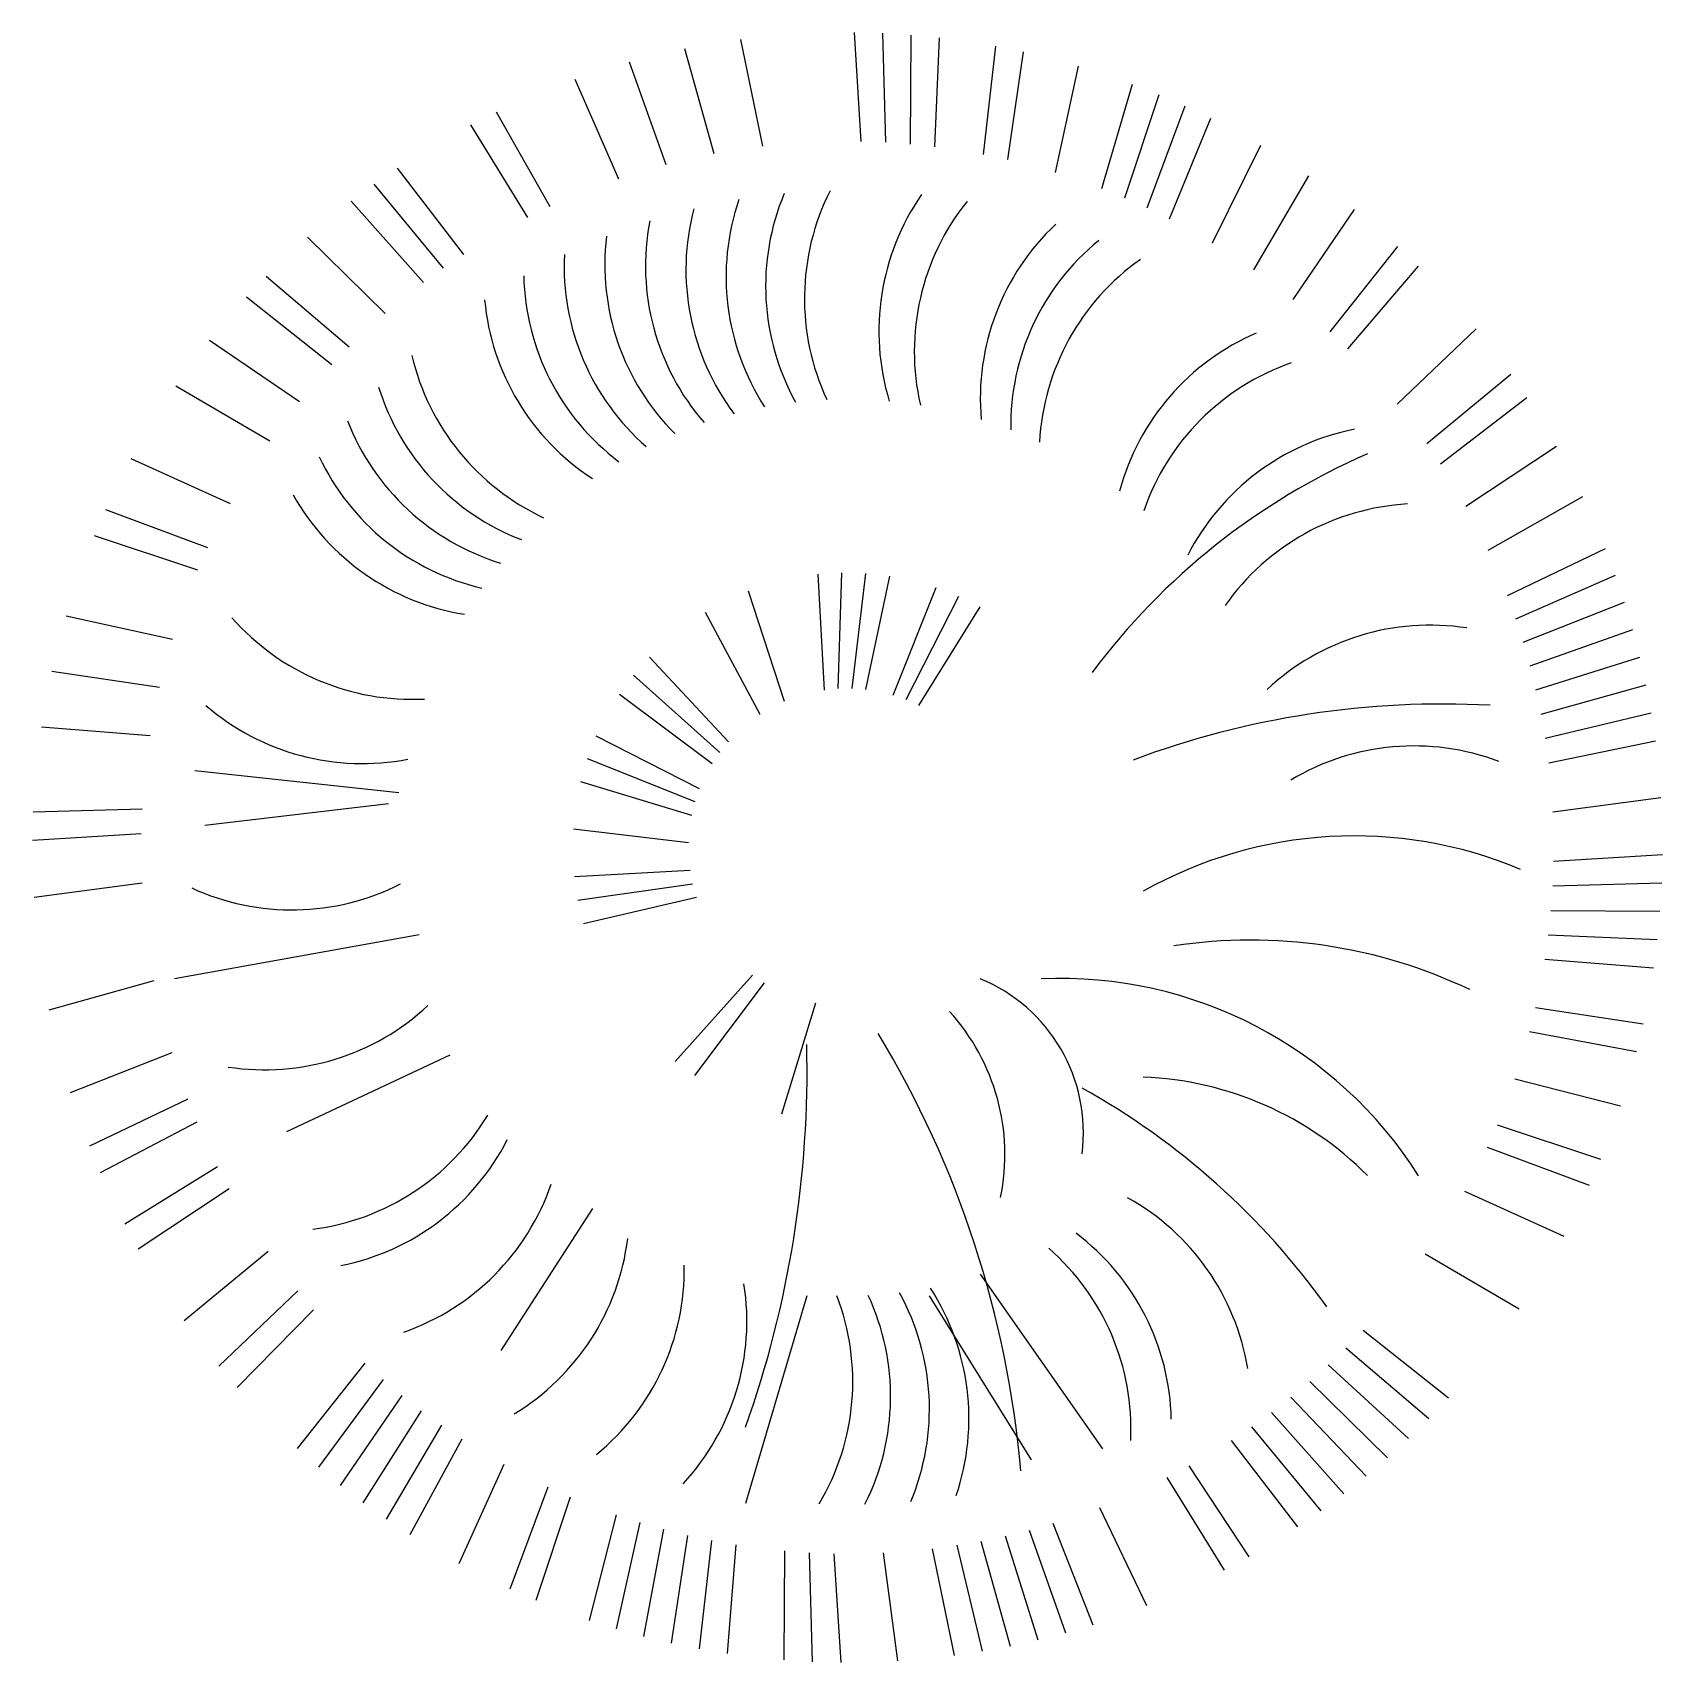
# Model space of a CAD drawing. Extents: x -6.3 to 6.1, y -6.3 to 6.1.
import ezdxf

# ---------------------------------------------------------------- set-up
doc = ezdxf.new("R2010")
doc.units = 0
doc.layers.get('0').update_dxf_attribs({"color": 94, "linetype": 'CONTINUOUS'})

msp = doc.modelspace()

# ---------------------------------------------------------------- linework, layer by layer
at = {"color": 0}
for p, q in [((-0.729, 5.261), (-0.896, 6.071)), ((0.018, 5.298), (-0.034, 6.124)), ((0.205, 5.292), (0.182, 6.119)), ((0.391, 5.278), (0.398, 6.105)), ((0.578, 5.258), (0.613, 6.085)), ((-1.099, 5.203), (-1.321, 6)), ((0.947, 5.199), (1.04, 6.021)), ((1.13, 5.16), (1.251, 5.978)), ((-1.464, 5.119), (-1.741, 5.899)), ((1.492, 5.062), (1.669, 5.87)), ((-1.822, 5.011), (-2.153, 5.769)), ((1.845, 4.94), (2.079, 5.733)), ((2.019, 4.869), (2.28, 5.654)), ((-2.343, 4.801), (-2.752, 5.521)), ((2.189, 4.793), (2.478, 5.568)), ((2.358, 4.71), (2.673, 5.475)), ((-2.512, 4.72), (-2.945, 5.424)), ((2.685, 4.528), (3.053, 5.269)), ((-2.998, 4.44), (-3.503, 5.096)), ((-3.154, 4.335), (-3.681, 4.973)), ((2.998, 4.324), (3.417, 5.037)), ((-3.305, 4.226), (-3.854, 4.845)), ((3.297, 4.098), (3.764, 4.78)), ((-3.596, 3.991), (-4.187, 4.57)), ((3.579, 3.852), (4.093, 4.5)), ((3.713, 3.722), (4.249, 4.351)), ((-3.871, 3.736), (-4.501, 4.273)), ((-4.001, 3.602), (-4.649, 4.116)), ((4.088, 3.304), (4.687, 3.874)), ((-4.247, 3.32), (-4.93, 3.787)), ((4.312, 3.004), (4.95, 3.531)), ((-4.473, 3.021), (-5.186, 3.44)), ((4.417, 2.849), (5.073, 3.354)), ((4.609, 2.528), (5.298, 2.985)), ((-4.771, 2.546), (-5.525, 2.888)), ((4.778, 2.194), (5.498, 2.602)), ((-4.942, 2.212), (-5.717, 2.501)), ((-5.018, 2.042), (-5.803, 2.303)), ((4.924, 1.849), (5.67, 2.206)), ((-0.261, 1.132), (-0.309, 2.011)), ((-0.156, 1.143), (-0.128, 2.022)), ((-0.051, 1.144), (0.054, 2.018)), ((0.054, 1.137), (0.235, 1.998)), ((4.988, 1.673), (5.746, 2.004)), ((-0.565, 1.046), (-0.839, 1.882)), ((0.26, 1.094), (0.588, 1.911)), ((0.36, 1.06), (0.758, 1.845)), ((0.456, 1.016), (0.921, 1.764)), ((5.045, 1.495), (5.814, 1.799)), ((-5.211, 1.515), (-6.019, 1.693)), ((-0.75, 0.946), (-1.165, 1.722)), ((5.096, 1.315), (5.876, 1.592)), ((-0.989, 0.74), (-1.59, 1.382)), ((5.141, 1.133), (5.93, 1.383)), ((-5.309, 1.153), (-6.127, 1.274)), ((-1.055, 0.658), (-1.71, 1.246)), ((5.18, 0.95), (5.977, 1.172)), ((-1.114, 0.571), (-1.818, 1.099)), ((5.212, 0.766), (6.016, 0.96)), ((-5.381, 0.786), (-6.206, 0.85)), ((-1.209, 0.383), (-1.994, 0.781)), ((5.238, 0.58), (6.048, 0.746)), ((-3.493, 0.352), (-5.042, 0.518)), ((-1.243, 0.283), (-2.06, 0.611)), ((-1.269, 0.181), (-2.111, 0.436)), ((-3.571, 0.269), (-4.965, 0.103)), ((5.27, 0.207), (6.09, 0.316)), ((-5.441, 0.228), (-6.268, 0.205)), ((-5.448, 0.041), (-6.273, -0.011)), ((-1.294, -0.028), (-2.167, 0.077)), ((5.275, -0.167), (6.101, -0.115)), ((-1.281, -0.238), (-2.16, -0.286)), ((-5.442, -0.333), (-6.262, -0.443)), ((-1.262, -0.342), (-2.133, -0.466)), ((5.268, -0.354), (6.096, -0.331)), ((-1.233, -0.443), (-2.09, -0.643)), ((5.255, -0.541), (6.082, -0.547)), ((-3.339, -0.727), (-5.197, -1.06)), ((5.235, -0.727), (6.062, -0.762)), ((5.209, -0.912), (6.034, -0.976)), ((-5.352, -1.076), (-6.149, -1.298)), ((-0.807, -1.032), (-1.395, -1.687)), ((-0.72, -1.091), (-1.248, -1.795)), ((-0.33, -1.246), (-0.586, -2.088)), ((5.137, -1.279), (5.955, -1.401)), ((5.091, -1.461), (5.905, -1.611)), ((-5.217, -1.621), (-5.987, -1.925)), ((-3.106, -1.641), (-4.345, -2.222)), ((4.981, -1.819), (5.782, -2.025)), ((-5.096, -1.975), (-5.842, -2.332)), ((-5.026, -2.149), (-5.76, -2.532)), ((4.846, -2.168), (5.631, -2.429)), ((4.77, -2.339), (5.545, -2.627)), ((-4.869, -2.488), (-5.574, -2.922)), ((-4.781, -2.654), (-5.471, -3.112)), ((4.599, -2.672), (5.352, -3.014)), ((-2.022, -2.803), (-2.719, -3.883)), ((-4.485, -3.13), (-5.122, -3.658)), ((4.301, -3.147), (5.014, -3.566)), ((0.921, -3.302), (1.85, -4.63)), ((-4.26, -3.43), (-4.859, -4)), ((-4.14, -3.573), (-4.719, -4.164)), ((-0.396, -3.468), (-0.861, -5.045)), ((0.533, -3.468), (1.308, -4.713)), ((3.829, -3.728), (4.477, -4.242)), ((3.698, -3.862), (4.328, -4.399)), ((-3.751, -3.978), (-4.265, -4.626)), ((3.564, -3.992), (4.174, -4.55)), ((-3.612, -4.103), (-4.103, -4.769)), ((3.424, -4.117), (4.015, -4.696)), ((-3.469, -4.224), (-3.937, -4.907)), ((3.281, -4.237), (3.851, -4.836)), ((-3.322, -4.34), (-3.765, -5.038)), ((-3.17, -4.45), (-3.589, -5.163)), ((3.133, -4.352), (3.682, -4.971)), ((-3.015, -4.555), (-3.409, -5.283)), ((2.826, -4.566), (3.33, -5.222)), ((2.981, -4.462), (3.508, -5.099)), ((-2.695, -4.748), (-3.037, -5.502)), ((2.505, -4.758), (2.962, -5.448)), ((-2.362, -4.919), (-2.65, -5.694)), ((2.339, -4.846), (2.773, -5.551)), ((-2.191, -4.995), (-2.452, -5.78)), ((1.826, -5.073), (2.183, -5.819)), ((-1.842, -5.13), (-2.048, -5.931)), ((-1.664, -5.188), (-1.842, -5.996)), ((1.472, -5.194), (1.776, -5.964)), ((-1.484, -5.24), (-1.634, -6.054)), ((-1.302, -5.286), (-1.424, -6.104)), ((1.11, -5.29), (1.36, -6.079)), ((1.292, -5.246), (1.569, -6.025)), ((-1.119, -5.325), (-1.212, -6.147)), ((-0.935, -5.358), (-0.999, -6.183)), ((-0.564, -5.404), (-0.57, -6.232)), ((-0.377, -5.418), (-0.354, -6.245)), ((-0.19, -5.425), (-0.138, -6.25)), ((0.184, -5.419), (0.293, -6.239)), ((0.557, -5.387), (0.723, -6.197)), ((0.743, -5.361), (0.937, -6.165)), ((0.927, -5.329), (1.149, -6.126))]:
    msp.add_line(p, q, dxfattribs=at)
for centre, radius, start, end in [((0.811, 4.272), 1.819, 161.2494, 212.9442), ((1.111, 4.199), 1.819, 157.2494, 208.9442), ((1.406, 4.105), 1.819, 153.2494, 204.9442), ((1.971, 3.857), 1.819, 145.2494, 196.9442), ((2.24, 3.704), 1.819, 141.2494, 192.9442), ((0.506, 4.324), 1.819, 165.2494, 216.9442), ((0.199, 4.355), 1.819, 169.2494, 220.9442), ((2.741, 3.344), 1.819, 133.2494, 184.9442), ((-0.11, 4.364), 1.819, 173.2494, 224.9442), ((2.972, 3.138), 1.819, 129.2494, 180.9442), ((-0.419, 4.352), 1.819, 177.2494, 228.9442), ((3.188, 2.917), 1.819, 125.2494, 176.9442), ((-0.726, 4.318), 1.819, 181.2494, 232.9442), ((-1.03, 4.262), 1.819, 185.2494, 236.9442), ((3.736, 2.171), 1.819, 113.2494, 164.9442), ((-1.623, 4.089), 1.819, 193.2494, 244.9442), ((3.882, 1.899), 1.819, 109.2494, 160.9442), ((-1.909, 3.972), 1.819, 197.2494, 248.9442), ((-2.186, 3.835), 1.819, 201.2494, 252.9442), ((4.117, 1.328), 1.819, 101.2494, 152.9442), ((-2.452, 3.679), 1.819, 205.2494, 256.9442), ((5.944, -1.84), 5.201, 113.5859, 143.3361), ((-2.708, 3.504), 1.819, 209.2494, 260.9442), ((4.27, 0.729), 1.819, 93.2494, 144.9442), ((-3.392, 2.881), 1.819, 221.2494, 272.9442), ((4.339, -0.194), 1.819, 81.2494, 132.9442), ((-3.77, 2.393), 1.819, 229.2494, 280.9442), ((4.433, -5.691), 6.717, 86.9325, 110.4865), ((4.215, -1.111), 1.819, 69.2494, 120.9442), ((3.762, -3.241), 3.266, 67.2539, 119.3809), ((-4.304, 1.282), 1.819, 245.2494, 296.9442), ((2.973, -4.641), 3.875, 64.5523, 98.6206), ((0.442, -2.228), 1.263, 352.724, 67.7465), ((1.529, -4.277), 3.22, 32.3323, 92.5675), ((-4.511, 0.068), 1.819, 261.2494, 312.9442), ((-0.502, -2.394), 1.611, 348.3145, 42.3609), ((-6.465, -5.47), 7.725, 5.0048, 31.1475), ((-8.505, -1.752), 8.112, 340.4648, 1.3699), ((2.062, -4.344), 2.539, 44.8214, 87.806), ((-1.064, -6.847), 5.673, 35.5258, 60.9052), ((-4.376, -1.157), 1.819, 277.2494, 328.9442), ((-4.289, -1.454), 1.819, 281.2494, 332.9442), ((-4.055, -2.025), 1.819, 289.2494, 340.9442), ((1.157, -4.312), 1.819, 9.2494, 60.9442), ((-3.56, -2.808), 1.819, 301.2494, 352.9442), ((0.554, -4.444), 1.819, 1.2494, 52.9442), ((0.247, -4.478), 1.819, 357.2494, 48.9442), ((-3.144, -3.264), 1.819, 309.2494, 0.9442), ((-2.669, -3.659), 1.819, 317.2494, 8.9442), ((-1.578, -4.231), 1.819, 333.2494, 24.9442), ((-1.283, -4.325), 1.819, 337.2494, 28.9442), ((-0.983, -4.398), 1.819, 341.2494, 32.9442), ((-1.865, -4.117), 1.819, 329.2494, 20.9442)]:
    msp.add_arc(centre, radius, start, end, dxfattribs=at)

doc.saveas('drawing.dxf')
